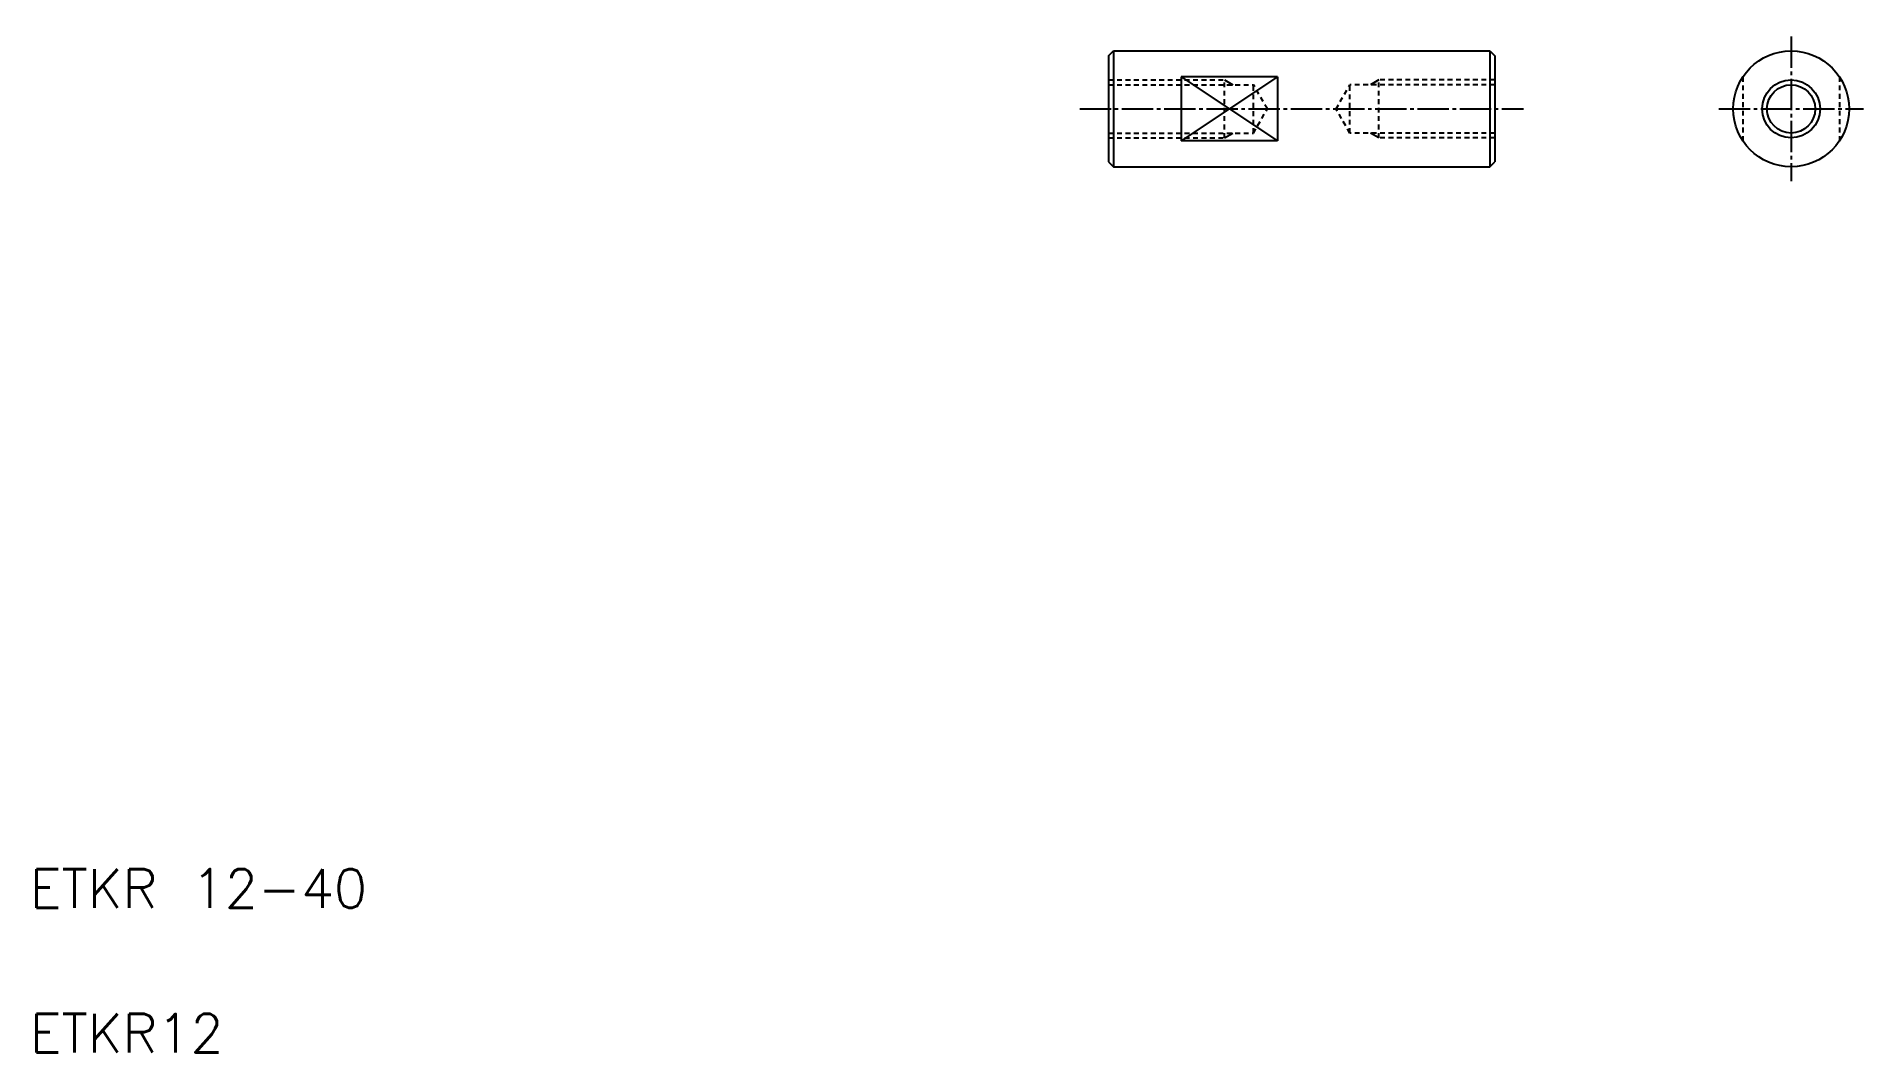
# Model space of a CAD drawing. Extents: x 11 to 200, y 10 to 115.
import ezdxf

# ---------------------------------------------------------------- set-up
doc = ezdxf.new("R2010")
doc.units = 0
doc.header["$LTSCALE"] = 0.25
doc.linetypes.add('CENTER', pattern=[17.5, 13, -1.5, 1.5, -1.5])
doc.linetypes.add('DASHED', pattern=[3.5, 2, -1.5])
doc.layers.get('0').update_dxf_attribs({"linetype": 'CONTINUOUS'})
doc.layers.add('CENTER', color=1, linetype='CENTER')
doc.styles.get("Standard").update_dxf_attribs({"font": 'txt', "bigfont": 'BIGFONT'})

msp = doc.modelspace()

# ---------------------------------------------------------------- linework, layer by layer
at = {"linetype": 'CONTINUOUS'}
for p, q in [((121.77, 113.27), (122.27, 113.77)), ((122.27, 113.77), (161.27, 113.77)), ((122.27, 113.77), (122.27, 101.77)), ((161.27, 113.77), (161.27, 101.77)), ((161.27, 113.77), (161.77, 113.27)), ((121.77, 113.27), (121.77, 102.27)), ((161.77, 113.27), (161.77, 102.27)), ((129.27, 111.08), (129.27, 104.45)), ((139.27, 111.08), (139.27, 104.45)), ((121.77, 102.27), (122.27, 101.77)), ((161.27, 101.77), (161.77, 102.27)), ((122.27, 101.77), (161.27, 101.77))]:
    msp.add_line(p, q, dxfattribs=at)
at = {"color": 3, "linetype": 'DASHED'}
for p, q in [((121.77, 110.77), (133.77, 110.77)), ((121.77, 110.27), (136.77, 110.27)), ((133.77, 104.77), (133.77, 110.77)), ((138.22, 107.77), (136.77, 110.27)), ((136.77, 105.27), (136.77, 110.27)), ((145.33, 107.77), (146.77, 110.27)), ((161.77, 110.27), (146.77, 110.27)), ((146.77, 105.27), (146.77, 110.27)), ((161.77, 110.77), (149.77, 110.77)), ((149.77, 104.77), (149.77, 110.77)), ((187.48, 111.08), (187.48, 104.45)), ((197.48, 111.08), (197.48, 104.45)), ((136.77, 105.27), (138.22, 107.77)), ((146.77, 105.27), (145.33, 107.77)), ((121.77, 105.27), (136.77, 105.27)), ((121.77, 104.77), (133.77, 104.77)), ((161.77, 105.27), (146.77, 105.27)), ((161.77, 104.77), (149.77, 104.77))]:
    msp.add_line(p, q, dxfattribs=at)
at = {"color": 3}
for p, q in [((129.27, 111.08), (139.27, 104.45)), ((139.27, 111.08), (129.27, 104.45)), ((133.77, 110.77), (134.64, 110.27)), ((149.77, 110.77), (148.91, 110.27)), ((133.77, 104.77), (134.64, 105.27)), ((149.77, 104.77), (148.91, 105.27))]:
    msp.add_line(p, q, dxfattribs=at)
for p, q in [((139.27, 111.08), (129.27, 111.08)), ((161.77, 110.52), (161.77, 110.52)), ((161.77, 107.77), (161.77, 107.77)), ((139.27, 104.45), (129.27, 104.45))]:
    msp.add_line(p, q)
at = {"linetype": 'CONTINUOUS'}
msp.add_circle((192.48, 107.77), 6, dxfattribs=at)
at = {"color": 3}
msp.add_circle((192.48, 107.77), 3, dxfattribs=at)
msp.add_circle((192.48, 107.77), 2.5)
at = {"layer": 'CENTER', "color": 1, "linetype": 'CENTER'}
for p, q in [((192.48, 115.27), (192.48, 100.27)), ((118.77, 107.77), (164.77, 107.77)), ((184.98, 107.77), (199.98, 107.77))]:
    msp.add_line(p, q, dxfattribs=at)

# ---------------------------------------------------------------- texts
for s, p in [('ETKR 12-40', (10, 25)), ('ETKR12', (10, 10))]:
    msp.add_text(s, height=4).set_placement(p)

doc.saveas('drawing.dxf')
